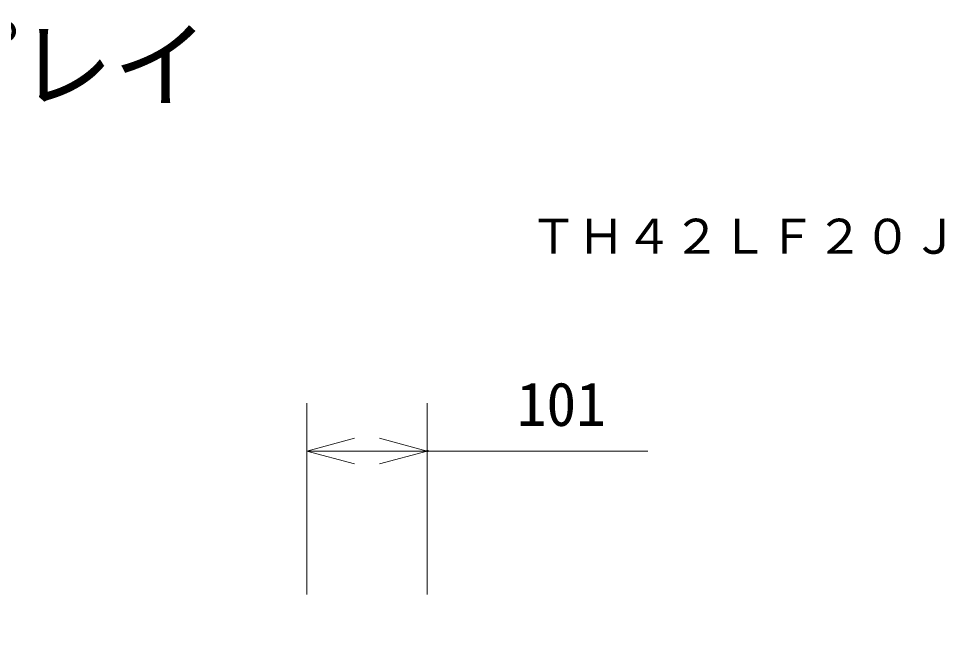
# Model space of a CAD drawing. Units: millimetres, scale not verified. Extents: x -62 to 63, y -57 to 57.
# Drawn here: x 20.56 to 59.36, y 31.25 to 56.79 of the extents above; entities that cross this region are included whole.
import ezdxf
from ezdxf.enums import TextEntityAlignment as Align

# ---------------------------------------------------------------- set-up
doc = ezdxf.new("R2010")
doc.units = ezdxf.units.MM
doc.header["$LTSCALE"] = 0.125
doc.header["$PDMODE"] = 32
doc.header["$PDSIZE"] = 0.0625
doc.layers.add('0-0_0', color=7, linetype='Continuous', lineweight=9)
doc.layers.add('0-6_SUNPO', color=7, linetype='Continuous', lineweight=9)
for name, color, linetype in [('0-2_MOJI1', 7, 'Continuous'), ('0-3_TOUROKU', 7, 'Continuous'), ('0-4_Defpoints', 7, 'Continuous')]:
    doc.layers.add(name, color=color, linetype=linetype)
doc.styles.add('ＭＳ ゴシック', font='')
doc.styles.get('ＭＳ ゴシック').set_extended_font_data('MS Gothic')

# ---------------------------------------------------------------- blocks, each defined once
blk = doc.blocks.new('_OPEN30')
at = {"layer": '0-0_0'}
blk.add_line((0, 0), (-1, 0), dxfattribs=at)
blk.add_lwpolyline([(-1, 0.26795), (0, 0), (-1, -0.26795)], dxfattribs=at)
blk = doc.blocks.new('D4')
at = {"layer": '0-4_Defpoints'}
for p in [(30.1437, 38.7816), (25.0937, 30.7816), (30.1437, 30.7816)]:
    blk.add_point(p, dxfattribs=at)
at = {"layer": '0-6_SUNPO'}
for p, q in [((25.0937, 32.7816), (25.0937, 40.7816)), ((30.1437, 32.7816), (30.1437, 40.7816)), ((27.0937, 38.7816), (28.1437, 38.7816)), ((30.1437, 38.7816), (39.3937, 38.7816))]:
    blk.add_line(p, q, dxfattribs=at)
at = {"layer": '0-6_SUNPO', "xscale": 2, "yscale": 2, "rotation": 180}
blk.add_blockref('_OPEN30', (25.0937, 38.7816), dxfattribs=at)
at = {"layer": '0-6_SUNPO', "xscale": 2, "yscale": 2}
blk.add_blockref('_OPEN30', (30.1437, 38.7816), dxfattribs=at)
at = {"layer": '0-6_SUNPO', "style": 'ＭＳ ゴシック'}
blk.add_text('101', height=1.833, dxfattribs=at).set_placement((33.8937, 39.2816), align=Align.BOTTOM_LEFT)

msp = doc.modelspace()

# ---------------------------------------------------------------- block references
at = {"layer": '0-6_SUNPO'}
msp.add_blockref('D4', (7.543, -0.1042), dxfattribs=at)

# ---------------------------------------------------------------- texts
at = {"layer": '0-2_MOJI1', "style": 'ＭＳ ゴシック'}
msp.add_text('フルハイビジョン液晶ディスプレイ', height=2.933, dxfattribs=at).set_placement((-35.4888, 52.4982), align=Align.BOTTOM_LEFT)
at = {"layer": '0-3_TOUROKU', "style": 'ＭＳ ゴシック'}
msp.add_text('ＴＨ４２ＬＦ２０Ｊ', height=1.466, dxfattribs=at).set_placement((41.9778, 46.4982), align=Align.BOTTOM_LEFT)

doc.saveas('drawing.dxf')
